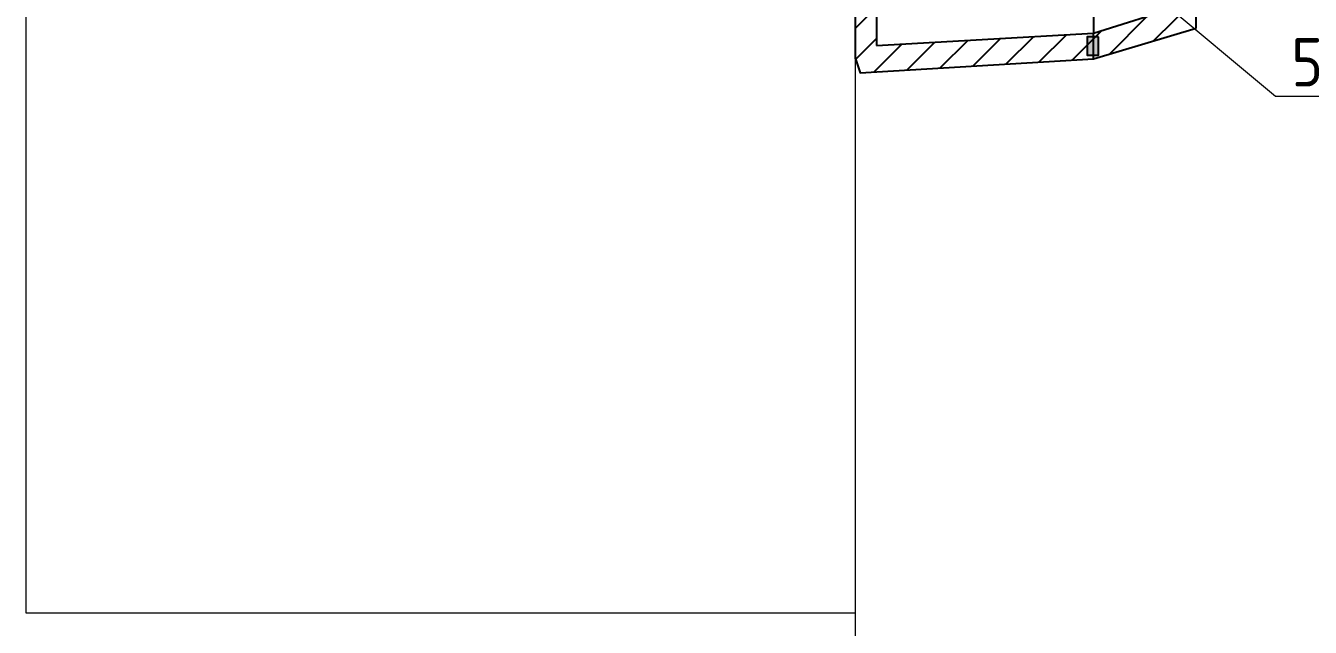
# Model space of a CAD drawing. Header units: millimetres. Extents: x -495897 to 1376592, y -28539 to 470976.
# Drawn here: x 317491 to 326778, y 248897 to 253245 of the extents above; entities that cross this region are included whole.
import ezdxf
from ezdxf import colors
from ezdxf.entities.mleader import LeaderData, LeaderLine
from ezdxf.math import Vec2, Vec3

# ---------------------------------------------------------------- set-up
doc = ezdxf.new("R2010")
doc.units = ezdxf.units.MM
doc.linetypes.add('K5LT_BASIC', pattern=[0])
doc.styles.add('ISOCPEUR', font='isocpeur.ttf', dxfattribs={"width": 0.9, "height": 350})

# ---------------------------------------------------------------- blocks, each defined once
blk = doc.blocks.new('кирпичная стена')
at = {"linetype": 'K5LT_BASIC', "lineweight": 18}
for p, q in [((130, -131.23), (130, -4.76)), ((250, -4.76), (250, -92.76)), ((250, -92.76), (130, -92.76))]:
    blk.add_line(p, q, dxfattribs=at)
blk = doc.blocks.new('_Dot')
at = {"color": 0, "linetype": 'ByBlock', "lineweight": -2}
blk.add_line((-0.5, 0), (-1, 0), dxfattribs=at)
at = {"color": 0, "linetype": 'ByBlock', "lineweight": 0, "const_width": 0.5}
blk.add_lwpolyline([(-0.25, 0, 1), (0.25, 0, 1)], format="xyb", close=True, dxfattribs=at)

msp = doc.modelspace()

# ---------------------------------------------------------------- hatches: boundary and pattern name
h = msp.add_hatch()
h.set_pattern_fill('ANSI31', color=256, scale=50)
h.set_pattern_definition([(45, (308029.7, 256175.32), (-112.2532, 112.2532), [])])
h.paths.add_polyline_path([(323490.678, 255415.704), (323641.949, 255415.704), (323641.949, 253101.926), (325209.995, 253190.019), (325838.304, 253387.978), (325838.304, 255415.704), (326066.013, 255415.704), (326066.013, 255289.192), (325951.662, 255289.192), (325951.662, 253226.172), (325209.995, 253006.377), (323524.391, 252905.241), (323490.678, 253006.377)])
h = msp.add_hatch(color=256)
h.dxf.hatch_style = 1
h.paths.add_polyline_path([(325245.588, 253165.907), (325165.55, 253165.907), (325165.55, 253032.214), (325245.588, 253032.214)])

# ---------------------------------------------------------------- linework, layer by layer
at = {"color": 0}
for p, q in [((323490.678, 253006.377), (323490.678, 256175.316)), ((325209.995, 254308.472), (325209.995, 253190.019))]:
    msp.add_line(p, q, dxfattribs=at)
for p, q in [((323641.949, 256175.316), (323641.949, 253101.926)), ((325951.662, 253226.172), (325951.662, 255289.192)), ((325209.995, 253190.019), (325838.304, 253387.978)), ((323641.949, 253101.926), (325209.995, 253190.019)), ((325209.995, 253006.377), (325951.662, 253226.172)), ((325209.995, 253009.279), (325209.995, 253192.921))]:
    msp.add_line(p, q)
msp.add_lwpolyline([(325245.588, 253165.907), (325165.55, 253165.907), (325165.55, 253032.214), (325245.588, 253032.214)], close=True)
msp.add_polyline3d([(323490.678, 253006.377, 0), (323524.391, 252905.241, 0), (325209.995, 253006.377, 0), (325209.995, 253006.377, 0)], dxfattribs=at)

# ---------------------------------------------------------------- block references
at = {"xscale": -50, "yscale": 50, "zscale": 50}
msp.add_blockref('кирпичная стена', (329990.678, 253639.774), dxfattribs=at)

# ---------------------------------------------------------------- leaders
at = {"lineweight": 25}
ml = msp.add_multileader_mtext('Standard', dxfattribs=at)
ml.set_content('5', color=256, style='ISOCPEUR')
ml.set_leader_properties(lineweight=13)
ml.set_arrow_properties(name='DOT')
ml.build(insert=Vec2(0, 0))
ml.multileader.update_dxf_attribs({"text_left_attachment_type": 6, "text_right_attachment_type": 6, "dogleg_length": 1, "arrow_head_size": 100})
ctx = ml.context
ctx.base_point, ctx.char_height, ctx.arrow_head_size, ctx.landing_gap_size, ctx.plane_origin = Vec3(326576.384, 252736.347), 350, 100, 100, Vec3(321101.302, 255563.069)
ctx.left_attachment, ctx.right_attachment, ctx.text_align_type = 6, 6, 1
notes = []
notes.append((ctx, [(0, (1, 1, 0), (326526.384, 252736.347), (1, 0), 50, [(0, [(325040.443, 253974.78)], 0, [])])]))
ctx.mtext.insert, ctx.mtext.alignment, ctx.mtext.flow_direction = Vec3(326755.134, 253156.347), 2, 5
for ctx, leaders in notes:
    for number, flags, end, landing, length, lines in leaders:
        leader = LeaderData()
        leader.index, (leader.has_last_leader_line, leader.has_dogleg_vector, leader.attachment_direction) = number, flags
        leader.last_leader_point, leader.dogleg_vector, leader.dogleg_length = Vec3(end), Vec3(landing), length
        for number, points, colour, breaks in lines:
            line = LeaderLine()
            line.index, line.vertices, line.color, line.breaks = number, Vec3.list(points), colors.encode_raw_color(colour), breaks
            leader.lines.append(line)
        ctx.leaders.append(leader)

doc.saveas('drawing.dxf')
